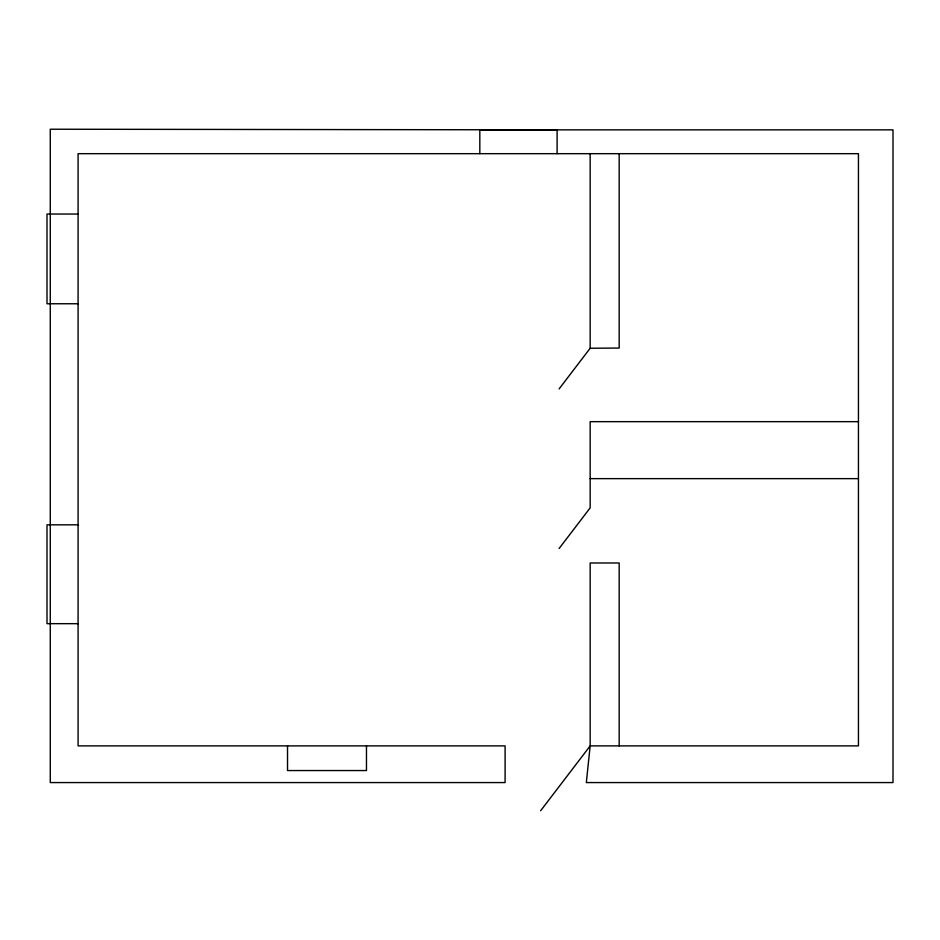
<?xml version="1.0" encoding="UTF-8"?>
<svg xmlns="http://www.w3.org/2000/svg" width="940" height="940" viewBox="0 0 940 940"><rect width="100%" height="100%" fill="white"/><g stroke="black" fill="none" stroke-linecap="round" stroke-linejoin="round"><path stroke-width="1.41" d="M559.1 388.925L590.167 348.247L590.167 153.678M559.1 548.525L590.167 507.859L590.167 421.661L858.443 421.661M540.618 810.774L590.167 745.89L590.167 562.99L619.178 562.99L619.178 745.89M590.167 348.247L619.178 348.047L619.178 153.678M78.079 214.038L47 214.038L47 303.761L78.079 303.761M590.167 478.636L858.443 478.636M78.079 524.826L47 524.826L47 623.667L78.079 623.667M557.115 153.678L557.115 129.849L50.267 129.227L50.267 782.573L505.097 782.573L505.097 745.89L78.079 745.89L78.079 153.678L858.443 153.678L858.443 745.89L590.167 745.89L586.325 782.573L893 782.573L893 129.849L479.823 129.849L479.823 153.678M366.471 745.89L366.471 770.553L287.522 770.553L287.522 745.89"/></g></svg>
